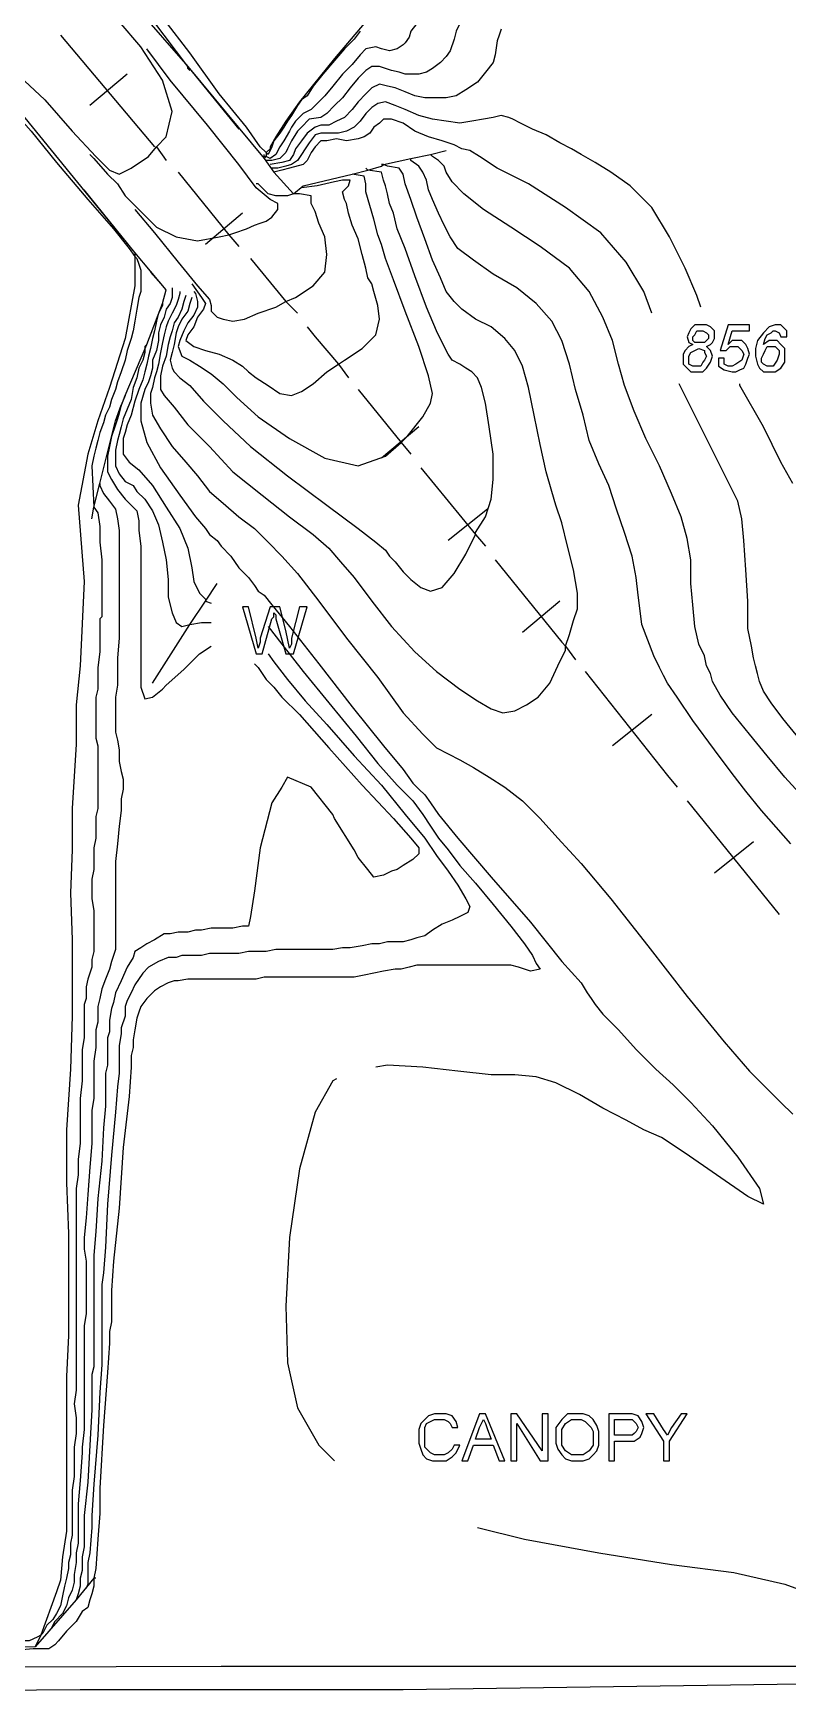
# Model space of a CAD drawing. Header units: feet. Extents: x -3749 to 15459, y 505 to 24761.
# Drawn here: x 9947 to 11489, y 16561 to 19949 of the extents above; entities that cross this region are included whole.
import ezdxf

# ---------------------------------------------------------------- set-up
doc = ezdxf.new("R2010")
doc.units = ezdxf.units.FT
for name, color, linetype in [('Buildings', 2, 'CONTINUOUS'), ('Streets', 4, 'CONTINUOUS'), ('Topo', 7, 'CONTINUOUS'), ('Topo Lines', 6, 'CONTINUOUS'), ('Water', 5, 'CONTINUOUS')]:
    doc.layers.add(name, color=color, linetype=linetype)

msp = doc.modelspace()

# ---------------------------------------------------------------- linework, layer by layer
at = {"layer": 'Buildings'}
for points in [[(10155.2, 20004.9), (10263.2, 19880.9)], [(10003.2, 19944.9), (10195.2, 19716.9)], [(10139.2, 19864.9), (10063.2, 19800.9)], [(10263.2, 19880.9), (10367.2, 19752.9)], [(10199.2, 19716.9), (10219.2, 19688.9)], [(10419.2, 19692.9), (10439.2, 19664.9)], [(10663.2, 19680.9), (10719.2, 19692.9), (10759.2, 19700.9)], [(10719.2, 19692.9), (10759.2, 19700.9)], [(10759.2, 19700.9), (10791.2, 19708.9)], [(10243.2, 19664.9), (10347.2, 19536.9)], [(10439.2, 19664.9), (10479.2, 19620.9)], [(10479.2, 19620.9), (10499.2, 19636.9), (10599.2, 19660.9)], [(10599.2, 19660.9), (10631.2, 19668.9)], [(10631.2, 19668.9), (10659.2, 19676.9), (10663.2, 19680.9)], [(10155.2, 19500.9), (10051.2, 19628.9)], [(10375.2, 19580.9), (10299.2, 19516.9)], [(10347.2, 19536.9), (10367.2, 19512.9)], [(10135.2, 19208.9), (10179.2, 19312.9), (10211.2, 19396.9), (10219.2, 19424.9), (10155.2, 19500.9)], [(10391.2, 19488.9), (10463.2, 19400.9)], [(10179.2, 19312.9), (10211.2, 19396.9), (10219.2, 19424.9), (10187.2, 19460.9)], [(10463.2, 19400.9), (10487.2, 19376.9)], [(10507.2, 19348.9), (10523.2, 19328.9), (10571.2, 19272.9)], [(11295.2, 19312.9), (11287.2, 19308.9), (11279.2, 19300.9), (11275.2, 19292.9), (11275.2, 19280.9), (11275.2, 19272.9), (11283.2, 19264.9), (11291.2, 19256.9), (11299.2, 19256.9), (11315.2, 19256.9), (11323.2, 19264.9), (11331.2, 19276.9), (11335.2, 19288.9), (11331.2, 19300.9), (11323.2, 19308.9), (11331.2, 19312.9), (11335.2, 19316.9), (11339.2, 19324.9), (11339.2, 19328.9), (11339.2, 19340.9), (11331.2, 19348.9), (11323.2, 19352.9), (11311.2, 19352.9), (11299.2, 19352.9), (11291.2, 19344.9), (11287.2, 19336.9), (11283.2, 19328.9), (11287.2, 19316.9), (11295.2, 19312.9)], [(11347.2, 19284.9), (11347.2, 19280.9), (11347.2, 19268.9), (11359.2, 19260.9), (11375.2, 19256.9), (11383.2, 19256.9), (11391.2, 19260.9), (11399.2, 19264.9), (11403.2, 19272.9), (11407.2, 19284.9), (11411.2, 19292.9), (11407.2, 19304.9), (11403.2, 19312.9), (11395.2, 19320.9), (11383.2, 19320.9), (11375.2, 19320.9), (11367.2, 19312.9), (11375.2, 19340.9), (11411.2, 19340.9), (11411.2, 19352.9), (11367.2, 19352.9), (11351.2, 19300.9), (11363.2, 19300.9), (11371.2, 19308.9), (11379.2, 19308.9), (11387.2, 19308.9), (11391.2, 19304.9), (11395.2, 19300.9), (11399.2, 19292.9), (11395.2, 19280.9), (11383.2, 19272.9), (11375.2, 19268.9), (11367.2, 19268.9), (11359.2, 19272.9), (11359.2, 19280.9), (11359.2, 19284.9), (11347.2, 19284.9)], [(11439.2, 19312.9), (11443.2, 19324.9), (11447.2, 19332.9), (11455.2, 19336.9), (11459.2, 19340.9), (11463.2, 19340.9), (11471.2, 19336.9), (11475.2, 19328.9), (11487.2, 19328.9), (11487.2, 19340.9), (11479.2, 19348.9), (11475.2, 19352.9), (11463.2, 19352.9), (11451.2, 19348.9), (11439.2, 19336.9), (11427.2, 19320.9), (11423.2, 19304.9), (11423.2, 19288.9), (11427.2, 19272.9), (11431.2, 19264.9), (11439.2, 19256.9), (11451.2, 19256.9), (11463.2, 19256.9), (11475.2, 19264.9), (11483.2, 19276.9), (11483.2, 19292.9), (11483.2, 19304.9), (11475.2, 19312.9), (11467.2, 19320.9), (11459.2, 19320.9), (11451.2, 19320.9), (11439.2, 19312.9)], [(11295.2, 19328.9), (11299.2, 19332.9), (11303.2, 19340.9), (11315.2, 19340.9), (11323.2, 19336.9), (11327.2, 19332.9), (11327.2, 19328.9), (11327.2, 19324.9), (11323.2, 19320.9), (11319.2, 19316.9), (11311.2, 19316.9), (11299.2, 19316.9), (11295.2, 19320.9), (11295.2, 19328.9)], [(11287.2, 19280.9), (11287.2, 19288.9), (11291.2, 19296.9), (11299.2, 19300.9), (11307.2, 19304.9), (11319.2, 19300.9), (11319.2, 19296.9), (11323.2, 19288.9), (11319.2, 19280.9), (11315.2, 19276.9), (11311.2, 19268.9), (11303.2, 19268.9), (11295.2, 19268.9), (11287.2, 19272.9), (11287.2, 19280.9)], [(11435.2, 19284.9), (11439.2, 19292.9), (11443.2, 19300.9), (11447.2, 19308.9), (11455.2, 19308.9), (11463.2, 19308.9), (11467.2, 19304.9), (11471.2, 19300.9), (11471.2, 19292.9), (11467.2, 19280.9), (11459.2, 19268.9), (11451.2, 19268.9), (11447.2, 19268.9), (11439.2, 19272.9), (11435.2, 19276.9), (11435.2, 19284.9)], [(10571.2, 19272.9), (10591.2, 19244.9)], [(10611.2, 19220.9), (10699.2, 19112.9)], [(10083.2, 19028.9), (10115.2, 19156.9), (10127.2, 19188.9)], [(10735.2, 19144.9), (10659.2, 19080.9)], [(10699.2, 19112.9), (10719.2, 19088.9)], [(10739.2, 19060.9), (10851.2, 18924.9)], [(10071.2, 18980.9), (10083.2, 19028.9)], [(10067.2, 18956.9), (10071.2, 18980.9)], [(10875.2, 18976.9), (10795.2, 18912.9)], [(10851.2, 18924.9), (10871.2, 18900.9)], [(10891.2, 18872.9), (11027.2, 18704.9), (11035.2, 18696.9)], [(10299.2, 18788.9), (10323.2, 18824.9)], [(10191.2, 18620.9), (10267.2, 18740.9), (10299.2, 18788.9)], [(10403.2, 18680.9), (10415.2, 18680.9), (10435.2, 18752.9), (10439.2, 18756.9), (10439.2, 18764.9), (10443.2, 18760.9), (10443.2, 18752.9), (10463.2, 18680.9), (10479.2, 18680.9), (10507.2, 18776.9), (10491.2, 18776.9), (10475.2, 18712.9), (10475.2, 18700.9), (10471.2, 18692.9), (10463.2, 18728.9), (10451.2, 18776.9), (10431.2, 18776.9), (10411.2, 18712.9), (10411.2, 18704.9), (10407.2, 18692.9), (10403.2, 18712.9), (10387.2, 18776.9), (10375.2, 18776.9), (10403.2, 18680.9)], [(11023.2, 18788.9), (10947.2, 18724.9)], [(11035.2, 18696.9), (11055.2, 18668.9)], [(11075.2, 18644.9), (11243.2, 18432.9), (11263.2, 18408.9)], [(10191.2, 18620.9), (10191.2, 18620.9)], [(11211.2, 18556.9), (11131.2, 18492.9)], [(11283.2, 18380.9), (11471.2, 18148.9)], [(11419.2, 18296.9), (11339.2, 18232.9)], [(10807.2, 17064.9), (10803.2, 17056.9), (10795.2, 17048.9), (10787.2, 17044.9), (10775.2, 17044.9), (10767.2, 17044.9), (10759.2, 17048.9), (10755.2, 17052.9), (10747.2, 17060.9), (10747.2, 17080.9), (10747.2, 17100.9), (10751.2, 17108.9), (10759.2, 17112.9), (10767.2, 17116.9), (10779.2, 17116.9), (10787.2, 17116.9), (10795.2, 17112.9), (10799.2, 17108.9), (10803.2, 17100.9), (10815.2, 17100.9), (10811.2, 17112.9), (10803.2, 17124.9), (10791.2, 17128.9), (10779.2, 17128.9), (10767.2, 17128.9), (10755.2, 17124.9), (10747.2, 17116.9), (10739.2, 17108.9), (10735.2, 17096.9), (10735.2, 17080.9), (10735.2, 17068.9), (10739.2, 17056.9), (10743.2, 17044.9), (10751.2, 17036.9), (10763.2, 17032.9), (10779.2, 17032.9), (10791.2, 17032.9), (10803.2, 17040.9), (10811.2, 17048.9), (10819.2, 17064.9), (10807.2, 17064.9)], [(10823.2, 17032.9), (10835.2, 17032.9), (10847.2, 17064.9), (10887.2, 17064.9), (10899.2, 17032.9), (10911.2, 17032.9), (10871.2, 17128.9), (10859.2, 17128.9), (10823.2, 17032.9)], [(10851.2, 17076.9), (10859.2, 17100.9), (10867.2, 17116.9), (10871.2, 17108.9), (10875.2, 17096.9), (10883.2, 17076.9), (10851.2, 17076.9)], [(10923.2, 17032.9), (10935.2, 17032.9), (10935.2, 17108.9), (10983.2, 17032.9), (10999.2, 17032.9), (10999.2, 17128.9), (10987.2, 17128.9), (10987.2, 17052.9), (10935.2, 17128.9), (10923.2, 17128.9), (10923.2, 17032.9)], [(11015.2, 17080.9), (11015.2, 17068.9), (11019.2, 17056.9), (11027.2, 17044.9), (11035.2, 17036.9), (11047.2, 17032.9), (11059.2, 17032.9), (11071.2, 17032.9), (11083.2, 17036.9), (11091.2, 17044.9), (11099.2, 17052.9), (11103.2, 17064.9), (11103.2, 17080.9), (11103.2, 17092.9), (11099.2, 17104.9), (11091.2, 17116.9), (11083.2, 17124.9), (11071.2, 17128.9), (11059.2, 17128.9), (11039.2, 17128.9), (11027.2, 17116.9), (11015.2, 17100.9), (11015.2, 17080.9)], [(11027.2, 17080.9), (11027.2, 17096.9), (11035.2, 17108.9), (11047.2, 17116.9), (11059.2, 17116.9), (11067.2, 17116.9), (11075.2, 17112.9), (11087.2, 17100.9), (11091.2, 17092.9), (11091.2, 17080.9), (11091.2, 17064.9), (11083.2, 17052.9), (11071.2, 17044.9), (11059.2, 17044.9), (11047.2, 17044.9), (11035.2, 17052.9), (11027.2, 17064.9), (11027.2, 17080.9)], [(11123.2, 17032.9), (11135.2, 17032.9), (11135.2, 17072.9), (11159.2, 17072.9), (11175.2, 17072.9), (11187.2, 17080.9), (11191.2, 17088.9), (11195.2, 17100.9), (11191.2, 17112.9), (11183.2, 17124.9), (11171.2, 17128.9), (11167.2, 17128.9), (11159.2, 17128.9), (11123.2, 17128.9), (11123.2, 17032.9)], [(11135.2, 17084.9), (11135.2, 17116.9), (11159.2, 17116.9), (11167.2, 17116.9), (11171.2, 17116.9), (11179.2, 17108.9), (11183.2, 17100.9), (11179.2, 17092.9), (11175.2, 17088.9), (11171.2, 17084.9), (11159.2, 17084.9), (11135.2, 17084.9)], [(11235.2, 17032.9), (11247.2, 17032.9), (11247.2, 17072.9), (11283.2, 17128.9), (11271.2, 17128.9), (11251.2, 17100.9), (11243.2, 17084.9), (11235.2, 17096.9), (11215.2, 17128.9), (11199.2, 17128.9), (11235.2, 17072.9), (11235.2, 17032.9)], [(10071.2, 16792.9), (10035.2, 16748.9)], [(10075.2, 16792.9), (10071.2, 16792.9)], [(10035.2, 16748.9), (9951.2, 16652.9)], [(9951.2, 16652.9), (9823.2, 16648.9), (9775.2, 16644.9), (9767.2, 16660.9)]]:
    msp.add_lwpolyline(points, dxfattribs=at)
at = {"layer": 'Streets'}
for points in [[(11715.2, 16612.9), (10331.2, 16612.9), (9043.2, 16608.9), (8127.2, 16600.9), (8059.2, 16600.9)], [(11731.2, 16576.9), (11515.2, 16576.9), (10703.2, 16564.9), (10043.2, 16564.9), (9507.2, 16560.9), (8963.2, 16564.9), (8539.2, 16568.9), (8159.2, 16564.9)]]:
    msp.add_lwpolyline(points, dxfattribs=at)
at = {"layer": 'Topo', "color": 4}
for points in [[(10155.2, 20004.9), (10263.2, 19880.9)], [(10263.2, 19880.9), (10419.2, 19692.9)], [(10155.2, 19500.9), (9907.2, 19804.9)], [(10419.2, 19692.9), (10439.2, 19664.9)], [(10663.2, 19680.9), (10719.2, 19692.9)], [(10759.2, 19700.9), (10791.2, 19708.9)], [(10439.2, 19664.9), (10479.2, 19620.9)], [(10479.2, 19620.9), (10499.2, 19636.9), (10599.2, 19660.9)], [(10599.2, 19660.9), (10631.2, 19668.9)], [(10631.2, 19668.9), (10659.2, 19676.9), (10663.2, 19680.9)], [(10479.2, 19620.9), (10479.2, 19620.9), (10479.2, 19620.9)], [(10135.2, 19208.9), (10179.2, 19312.9)], [(10083.2, 19028.9), (10115.2, 19156.9), (10135.2, 19208.9)], [(10071.2, 18980.9), (10083.2, 19028.9)], [(10067.2, 18956.9), (10071.2, 18980.9)], [(10071.2, 16792.9), (10035.2, 16748.9)], [(10075.2, 16792.9), (10071.2, 16792.9)], [(10035.2, 16748.9), (9951.2, 16652.9)], [(9951.2, 16652.9), (9823.2, 16648.9)]]:
    msp.add_lwpolyline(points, dxfattribs=at)
at = {"layer": 'Topo Lines'}
for points in [[(10199.2, 19716.9), (10219.2, 19736.9), (10231.2, 19788.9), (10211.2, 19852.9), (10167.2, 19920.9), (10123.2, 19972.9), (10095.2, 20008.9), (10083.2, 20028.9), (10079.2, 20044.9), (10079.2, 20064.9), (10075.2, 20084.9), (10071.2, 20104.9), (10059.2, 20128.9), (10043.2, 20148.9), (10019.2, 20176.9), (9991.2, 20204.9), (9963.2, 20232.9), (9939.2, 20260.9), (9923.2, 20280.9), (9911.2, 20296.9), (9903.2, 20308.9), (9891.2, 20324.9), (9851.2, 20372.9), (9795.2, 20440.9)], [(10823.2, 20304.9), (10823.2, 20292.9), (10823.2, 20268.9), (10823.2, 20256.9), (10823.2, 20236.9), (10827.2, 20204.9), (10827.2, 20156.9), (10831.2, 20104.9), (10831.2, 20056.9), (10831.2, 20024.9), (10831.2, 20008.9), (10827.2, 19984.9), (10819.2, 19968.9), (10811.2, 19952.9), (10807.2, 19936.9), (10799.2, 19912.9), (10791.2, 19900.9), (10779.2, 19888.9), (10763.2, 19876.9), (10751.2, 19868.9), (10735.2, 19864.9), (10723.2, 19864.9), (10719.2, 19864.9)], [(10423.2, 19704.9), (10411.2, 19716.9), (10383.2, 19756.9), (10327.2, 19824.9), (10267.2, 19908.9), (10215.2, 19976.9), (10187.2, 20016.9), (10179.2, 20036.9), (10183.2, 20044.9)], [(10215.2, 19944.9), (10175.2, 19996.9), (10163.2, 20020.9)], [(10751.2, 20008.9), (10743.2, 19992.9), (10735.2, 19980.9), (10731.2, 19968.9), (10719.2, 19952.9), (10715.2, 19940.9), (10707.2, 19928.9)], [(10903.2, 19956.9), (10899.2, 19944.9), (10895.2, 19932.9), (10891.2, 19904.9), (10887.2, 19888.9), (10871.2, 19868.9), (10855.2, 19848.9), (10831.2, 19832.9), (10811.2, 19820.9), (10791.2, 19816.9), (10779.2, 19816.9)], [(9803.2, 19948.9), (9815.2, 19928.9), (9823.2, 19912.9), (9827.2, 19900.9), (9843.2, 19892.9), (9859.2, 19892.9), (9879.2, 19888.9), (9919.2, 19860.9), (9971.2, 19812.9), (10027.2, 19748.9), (10075.2, 19696.9), (10103.2, 19668.9), (10123.2, 19660.9), (10147.2, 19672.9), (10183.2, 19696.9), (10199.2, 19716.9)], [(10263.2, 19880.9), (10215.2, 19944.9)], [(10615.2, 19952.9), (10603.2, 19936.9), (10583.2, 19916.9), (10563.2, 19892.9), (10539.2, 19864.9), (10519.2, 19840.9), (10507.2, 19820.9), (10495.2, 19812.9), (10487.2, 19800.9), (10475.2, 19780.9), (10467.2, 19768.9), (10459.2, 19756.9), (10451.2, 19744.9), (10439.2, 19728.9), (10435.2, 19716.9), (10427.2, 19700.9), (10423.2, 19704.9)], [(10707.2, 19928.9), (10703.2, 19924.9), (10691.2, 19916.9), (10675.2, 19912.9), (10659.2, 19916.9), (10647.2, 19920.9), (10627.2, 19916.9), (10615.2, 19904.9), (10599.2, 19884.9), (10579.2, 19864.9), (10559.2, 19840.9), (10543.2, 19820.9), (10527.2, 19804.9), (10515.2, 19792.9), (10499.2, 19784.9), (10483.2, 19768.9), (10475.2, 19756.9), (10471.2, 19748.9), (10459.2, 19728.9), (10451.2, 19716.9), (10443.2, 19700.9), (10431.2, 19692.9), (10423.2, 19696.9)], [(10347.2, 19536.9), (10359.2, 19540.9), (10383.2, 19548.9), (10399.2, 19556.9), (10411.2, 19560.9), (10423.2, 19564.9), (10435.2, 19572.9), (10447.2, 19588.9), (10447.2, 19600.9), (10431.2, 19608.9), (10403.2, 19632.9), (10367.2, 19680.9), (10303.2, 19760.9), (10227.2, 19852.9), (10179.2, 19916.9)], [(10267.2, 19872.9), (10263.2, 19876.9), (10263.2, 19880.9)], [(10719.2, 19864.9), (10707.2, 19864.9), (10695.2, 19868.9), (10679.2, 19872.9), (10667.2, 19876.9), (10655.2, 19880.9), (10639.2, 19880.9), (10627.2, 19872.9), (10611.2, 19856.9), (10595.2, 19836.9), (10579.2, 19816.9), (10563.2, 19800.9), (10547.2, 19784.9), (10535.2, 19776.9), (10511.2, 19772.9), (10495.2, 19756.9), (10487.2, 19748.9), (10475.2, 19728.9), (10467.2, 19712.9), (10463.2, 19704.9), (10451.2, 19692.9), (10435.2, 19688.9), (10423.2, 19688.9), (10419.2, 19692.9)], [(10779.2, 19816.9), (10771.2, 19816.9), (10747.2, 19816.9), (10727.2, 19820.9), (10707.2, 19828.9), (10687.2, 19836.9), (10671.2, 19840.9), (10655.2, 19844.9), (10639.2, 19836.9), (10627.2, 19824.9), (10611.2, 19808.9), (10599.2, 19792.9), (10583.2, 19776.9), (10567.2, 19768.9), (10551.2, 19760.9), (10535.2, 19760.9), (10523.2, 19756.9), (10507.2, 19744.9), (10495.2, 19728.9), (10483.2, 19712.9), (10479.2, 19700.9), (10471.2, 19688.9), (10455.2, 19684.9), (10431.2, 19680.9), (10431.2, 19680.9)], [(9895.2, 19804.9), (9895.2, 19800.9), (9911.2, 19784.9), (9943.2, 19748.9), (9995.2, 19684.9), (10059.2, 19608.9), (10111.2, 19548.9), (10143.2, 19508.9), (10155.2, 19492.9)], [(11311.2, 19388.9), (11303.2, 19412.9), (11279.2, 19468.9), (11247.2, 19532.9), (11211.2, 19592.9), (11167.2, 19636.9), (11127.2, 19664.9), (11095.2, 19684.9), (11067.2, 19700.9), (11047.2, 19712.9), (11023.2, 19724.9), (10995.2, 19740.9), (10967.2, 19752.9), (10943.2, 19764.9), (10927.2, 19772.9), (10919.2, 19776.9), (10903.2, 19780.9), (10887.2, 19776.9), (10867.2, 19772.9), (10843.2, 19768.9), (10819.2, 19764.9), (10791.2, 19768.9), (10763.2, 19772.9), (10735.2, 19780.9), (10707.2, 19792.9), (10687.2, 19800.9), (10667.2, 19808.9), (10651.2, 19804.9), (10639.2, 19796.9), (10627.2, 19784.9), (10615.2, 19768.9), (10603.2, 19756.9), (10587.2, 19748.9), (10571.2, 19744.9), (10551.2, 19744.9), (10535.2, 19744.9), (10523.2, 19740.9), (10511.2, 19724.9), (10503.2, 19712.9), (10495.2, 19700.9), (10487.2, 19688.9), (10475.2, 19680.9), (10463.2, 19676.9), (10447.2, 19672.9), (10435.2, 19672.9)], [(11195.2, 19420.9), (11159.2, 19480.9), (11107.2, 19540.9), (11035.2, 19592.9), (10959.2, 19640.9), (10895.2, 19672.9), (10859.2, 19696.9), (10839.2, 19708.9), (10823.2, 19712.9), (10807.2, 19720.9), (10783.2, 19728.9), (10755.2, 19736.9), (10727.2, 19748.9), (10703.2, 19764.9), (10679.2, 19772.9), (10663.2, 19772.9), (10655.2, 19764.9), (10643.2, 19756.9), (10635.2, 19744.9), (10623.2, 19736.9), (10611.2, 19732.9), (10587.2, 19728.9), (10567.2, 19732.9), (10547.2, 19728.9), (10535.2, 19728.9), (10523.2, 19716.9), (10515.2, 19704.9), (10507.2, 19688.9), (10499.2, 19680.9), (10471.2, 19672.9), (10455.2, 19668.9), (10439.2, 19664.9)], [(10063.2, 19700.9), (10071.2, 19692.9), (10099.2, 19660.9), (10119.2, 19640.9), (10135.2, 19616.9), (10163.2, 19588.9), (10199.2, 19552.9), (10239.2, 19532.9), (10283.2, 19524.9), (10327.2, 19532.9), (10347.2, 19536.9)], [(10423.2, 19696.9), (10419.2, 19696.9), (10419.2, 19700.9)], [(11495.2, 18292.9), (11435.2, 18360.9), (11403.2, 18400.9), (11375.2, 18436.9), (11339.2, 18484.9), (11295.2, 18544.9), (11263.2, 18592.9), (11243.2, 18620.9), (11235.2, 18636.9), (11227.2, 18652.9), (11215.2, 18676.9), (11203.2, 18708.9), (11191.2, 18740.9), (11187.2, 18768.9), (11183.2, 18800.9), (11179.2, 18836.9), (11171.2, 18880.9), (11155.2, 18928.9), (11139.2, 18976.9), (11123.2, 19024.9), (11103.2, 19068.9), (11083.2, 19116.9), (11071.2, 19168.9), (11055.2, 19220.9), (11043.2, 19272.9), (11027.2, 19320.9), (11007.2, 19360.9), (10975.2, 19396.9), (10935.2, 19428.9), (10887.2, 19456.9), (10847.2, 19484.9), (10815.2, 19508.9), (10799.2, 19532.9), (10787.2, 19556.9), (10775.2, 19580.9), (10763.2, 19608.9), (10755.2, 19628.9), (10751.2, 19648.9), (10743.2, 19664.9), (10735.2, 19676.9), (10719.2, 19688.9), (10719.2, 19692.9), (10719.2, 19692.9)], [(10759.2, 19700.9), (10759.2, 19700.9)], [(11527.2, 18380.9), (11483.2, 18428.9), (11447.2, 18472.9), (11411.2, 18516.9), (11375.2, 18560.9), (11351.2, 18596.9), (11335.2, 18624.9), (11331.2, 18640.9), (11323.2, 18656.9), (11319.2, 18676.9), (11307.2, 18700.9), (11299.2, 18736.9), (11295.2, 18780.9), (11291.2, 18824.9), (11291.2, 18872.9), (11283.2, 18916.9), (11271.2, 18960.9), (11251.2, 19008.9), (11227.2, 19064.9), (11199.2, 19120.9), (11175.2, 19176.9), (11155.2, 19228.9), (11143.2, 19272.9), (11131.2, 19320.9), (11111.2, 19368.9), (11083.2, 19420.9), (11043.2, 19468.9), (10983.2, 19512.9), (10923.2, 19552.9), (10867.2, 19588.9), (10827.2, 19620.9), (10803.2, 19644.9), (10791.2, 19664.9), (10787.2, 19676.9), (10775.2, 19688.9), (10763.2, 19696.9), (10759.2, 19700.9)], [(10439.2, 19664.9), (10439.2, 19664.9)], [(10699.2, 19112.9), (10711.2, 19124.9), (10743.2, 19164.9), (10759.2, 19192.9), (10763.2, 19212.9), (10755.2, 19248.9), (10735.2, 19308.9), (10707.2, 19380.9), (10683.2, 19444.9), (10667.2, 19488.9), (10659.2, 19516.9), (10651.2, 19536.9), (10643.2, 19568.9), (10635.2, 19596.9), (10627.2, 19624.9), (10627.2, 19640.9), (10623.2, 19656.9), (10599.2, 19660.9), (10599.2, 19660.9)], [(10851.2, 18924.9), (10851.2, 18928.9), (10871.2, 18960.9), (10883.2, 18996.9), (10887.2, 19036.9), (10887.2, 19088.9), (10879.2, 19144.9), (10871.2, 19192.9), (10863.2, 19224.9), (10855.2, 19244.9), (10843.2, 19256.9), (10831.2, 19264.9), (10819.2, 19272.9), (10803.2, 19280.9), (10795.2, 19292.9), (10787.2, 19308.9), (10771.2, 19340.9), (10751.2, 19388.9), (10727.2, 19452.9), (10707.2, 19508.9), (10691.2, 19548.9), (10683.2, 19580.9), (10675.2, 19600.9), (10671.2, 19620.9), (10667.2, 19636.9), (10663.2, 19648.9), (10659.2, 19664.9), (10631.2, 19668.9), (10627.2, 19672.9)], [(10663.2, 19680.9), (10659.2, 19680.9)], [(11035.2, 18696.9), (11043.2, 18720.9), (11051.2, 18748.9), (11059.2, 18772.9), (11059.2, 18804.9), (11051.2, 18852.9), (11039.2, 18900.9), (11027.2, 18948.9), (11015.2, 18984.9), (11007.2, 19012.9), (10995.2, 19052.9), (10983.2, 19108.9), (10971.2, 19168.9), (10959.2, 19224.9), (10947.2, 19268.9), (10931.2, 19300.9), (10911.2, 19324.9), (10883.2, 19348.9), (10851.2, 19364.9), (10823.2, 19384.9), (10807.2, 19400.9), (10791.2, 19420.9), (10779.2, 19448.9), (10763.2, 19484.9), (10747.2, 19528.9), (10731.2, 19572.9), (10719.2, 19608.9), (10707.2, 19640.9), (10703.2, 19660.9), (10695.2, 19672.9), (10671.2, 19676.9), (10663.2, 19680.9)], [(10479.2, 19620.9), (10467.2, 19616.9), (10443.2, 19616.9), (10427.2, 19620.9), (10407.2, 19640.9), (10403.2, 19640.9)], [(10463.2, 19400.9), (10483.2, 19408.9), (10519.2, 19432.9), (10543.2, 19460.9), (10547.2, 19496.9), (10543.2, 19532.9), (10531.2, 19560.9), (10523.2, 19584.9), (10515.2, 19600.9), (10515.2, 19616.9), (10491.2, 19620.9), (10479.2, 19620.9)], [(10479.2, 19620.9), (10479.2, 19620.9)], [(10571.2, 19272.9), (10583.2, 19280.9), (10619.2, 19304.9), (10647.2, 19332.9), (10655.2, 19364.9), (10651.2, 19392.9), (10643.2, 19420.9), (10639.2, 19436.9), (10631.2, 19448.9), (10627.2, 19468.9), (10619.2, 19496.9), (10611.2, 19528.9), (10599.2, 19556.9), (10591.2, 19580.9), (10587.2, 19600.9), (10583.2, 19608.9), (10579.2, 19624.9), (10591.2, 19636.9), (10595.2, 19648.9), (10579.2, 19648.9), (10563.2, 19644.9), (10527.2, 19636.9), (10495.2, 19632.9)], [(10155.2, 19588.9), (10195.2, 19540.9), (10243.2, 19480.9), (10283.2, 19432.9), (10307.2, 19404.9), (10311.2, 19392.9), (10311.2, 19380.9), (10323.2, 19368.9), (10335.2, 19364.9), (10355.2, 19360.9), (10379.2, 19364.9), (10407.2, 19376.9), (10443.2, 19388.9), (10463.2, 19400.9)], [(10155.2, 19492.9), (10159.2, 19488.9), (10163.2, 19476.9), (10167.2, 19464.9), (10167.2, 19448.9), (10167.2, 19436.9), (10167.2, 19420.9), (10163.2, 19408.9), (10159.2, 19384.9), (10155.2, 19360.9), (10151.2, 19340.9), (10147.2, 19324.9), (10139.2, 19300.9), (10135.2, 19280.9), (10127.2, 19256.9), (10119.2, 19236.9), (10115.2, 19220.9), (10107.2, 19200.9), (10103.2, 19184.9), (10095.2, 19168.9), (10091.2, 19152.9), (10083.2, 19132.9), (10079.2, 19116.9), (10075.2, 19100.9), (10071.2, 19084.9), (10067.2, 19064.9)], [(10231.2, 19428.9), (10231.2, 19420.9), (10231.2, 19408.9), (10227.2, 19396.9), (10219.2, 19384.9), (10215.2, 19368.9), (10207.2, 19352.9), (10203.2, 19336.9), (10203.2, 19320.9), (10199.2, 19300.9), (10191.2, 19280.9), (10191.2, 19264.9), (10187.2, 19248.9), (10183.2, 19236.9), (10175.2, 19220.9), (10167.2, 19192.9), (10167.2, 19156.9), (10179.2, 19112.9), (10207.2, 19060.9), (10247.2, 19004.9), (10279.2, 18960.9), (10299.2, 18936.9), (10307.2, 18924.9), (10323.2, 18912.9), (10331.2, 18900.9), (10351.2, 18880.9), (10367.2, 18856.9), (10387.2, 18836.9), (10399.2, 18820.9), (10407.2, 18808.9), (10419.2, 18800.9), (10435.2, 18780.9), (10471.2, 18736.9), (10531.2, 18660.9), (10599.2, 18572.9), (10663.2, 18492.9), (10703.2, 18444.9), (10723.2, 18416.9), (10735.2, 18404.9), (10747.2, 18392.9), (10759.2, 18376.9), (10775.2, 18352.9), (10815.2, 18304.9), (10883.2, 18224.9), (10963.2, 18132.9), (11027.2, 18052.9), (11067.2, 18008.9), (11079.2, 17988.9), (11087.2, 17976.9), (11095.2, 17964.9), (11111.2, 17944.9), (11143.2, 17912.9), (11179.2, 17872.9), (11219.2, 17832.9), (11255.2, 17800.9), (11291.2, 17764.9), (11335.2, 17716.9)], [(10247.2, 19420.9), (10247.2, 19416.9), (10243.2, 19404.9), (10239.2, 19392.9), (10231.2, 19376.9), (10223.2, 19360.9), (10219.2, 19348.9), (10215.2, 19332.9), (10211.2, 19316.9), (10207.2, 19296.9), (10203.2, 19272.9), (10199.2, 19256.9), (10195.2, 19244.9), (10191.2, 19224.9), (10187.2, 19212.9), (10187.2, 19192.9), (10191.2, 19168.9), (10207.2, 19140.9), (10231.2, 19104.9), (10259.2, 19072.9), (10283.2, 19044.9), (10307.2, 19012.9), (10335.2, 18988.9), (10367.2, 18960.9), (10399.2, 18936.9), (10427.2, 18908.9), (10455.2, 18880.9), (10487.2, 18844.9), (10531.2, 18788.9), (10587.2, 18712.9), (10651.2, 18632.9), (10703.2, 18560.9), (10743.2, 18516.9), (10771.2, 18488.9), (10795.2, 18476.9), (10819.2, 18464.9), (10847.2, 18448.9), (10879.2, 18428.9), (10911.2, 18408.9), (10947.2, 18380.9), (10983.2, 18344.9), (11019.2, 18304.9), (11067.2, 18252.9), (11127.2, 18180.9), (11203.2, 18084.9), (11283.2, 17980.9), (11359.2, 17888.9), (11411.2, 17828.9), (11447.2, 17792.9), (11475.2, 17764.9), (11499.2, 17740.9)], [(10275.2, 19420.9), (10279.2, 19416.9), (10283.2, 19400.9), (10283.2, 19388.9), (10275.2, 19372.9), (10263.2, 19356.9), (10255.2, 19340.9), (10247.2, 19320.9), (10243.2, 19308.9), (10251.2, 19288.9), (10267.2, 19280.9), (10287.2, 19268.9), (10311.2, 19252.9), (10335.2, 19232.9), (10363.2, 19204.9), (10407.2, 19164.9), (10471.2, 19120.9), (10543.2, 19080.9), (10611.2, 19064.9), (10667.2, 19084.9), (10699.2, 19112.9)], [(10271.2, 19436.9), (10291.2, 19408.9), (10299.2, 19396.9), (10295.2, 19384.9), (10283.2, 19368.9), (10275.2, 19348.9), (10263.2, 19332.9), (10259.2, 19320.9), (10275.2, 19308.9), (10299.2, 19300.9), (10327.2, 19292.9), (10355.2, 19280.9), (10375.2, 19268.9), (10387.2, 19256.9), (10403.2, 19244.9), (10427.2, 19228.9), (10451.2, 19212.9), (10475.2, 19208.9), (10495.2, 19216.9)], [(11211.2, 19376.9), (11195.2, 19420.9)], [(10211.2, 19396.9), (10211.2, 19392.9), (10203.2, 19376.9), (10199.2, 19360.9), (10195.2, 19340.9), (10191.2, 19324.9), (10187.2, 19304.9), (10183.2, 19288.9), (10179.2, 19272.9), (10175.2, 19256.9), (10171.2, 19240.9), (10163.2, 19220.9), (10155.2, 19196.9), (10147.2, 19168.9), (10139.2, 19148.9), (10135.2, 19132.9), (10131.2, 19120.9), (10131.2, 19104.9), (10131.2, 19088.9), (10143.2, 19072.9), (10163.2, 19056.9), (10191.2, 19024.9), (10219.2, 18980.9), (10247.2, 18936.9), (10263.2, 18896.9), (10271.2, 18856.9), (10275.2, 18828.9), (10287.2, 18804.9), (10299.2, 18792.9), (10299.2, 18788.9)], [(10259.2, 19412.9), (10255.2, 19400.9), (10251.2, 19384.9), (10243.2, 19368.9), (10235.2, 19356.9), (10231.2, 19340.9), (10227.2, 19328.9), (10223.2, 19312.9), (10219.2, 19288.9), (10211.2, 19268.9), (10207.2, 19248.9), (10207.2, 19232.9), (10207.2, 19220.9), (10215.2, 19208.9), (10235.2, 19184.9), (10263.2, 19148.9), (10307.2, 19104.9), (10355.2, 19052.9), (10415.2, 19004.9), (10471.2, 18960.9), (10519.2, 18924.9), (10551.2, 18896.9), (10575.2, 18868.9), (10603.2, 18836.9), (10639.2, 18788.9), (10679.2, 18736.9), (10727.2, 18684.9), (10771.2, 18644.9), (10819.2, 18608.9), (10855.2, 18584.9), (10883.2, 18568.9), (10907.2, 18560.9), (10931.2, 18564.9), (10955.2, 18576.9), (10979.2, 18592.9), (11003.2, 18620.9), (11019.2, 18656.9), (11035.2, 18688.9), (11035.2, 18696.9)], [(10271.2, 19408.9), (10267.2, 19396.9), (10263.2, 19380.9), (10251.2, 19364.9), (10243.2, 19348.9), (10239.2, 19336.9), (10235.2, 19312.9), (10231.2, 19296.9), (10227.2, 19280.9), (10231.2, 19264.9), (10235.2, 19256.9), (10247.2, 19244.9), (10267.2, 19228.9), (10295.2, 19196.9), (10335.2, 19156.9), (10391.2, 19104.9), (10467.2, 19044.9), (10547.2, 18984.9), (10611.2, 18936.9), (10647.2, 18908.9), (10667.2, 18892.9)], [(10179.2, 19312.9), (10175.2, 19308.9), (10175.2, 19296.9), (10171.2, 19280.9), (10163.2, 19264.9), (10159.2, 19244.9), (10151.2, 19224.9), (10147.2, 19200.9), (10139.2, 19180.9), (10131.2, 19160.9), (10127.2, 19144.9), (10123.2, 19128.9), (10119.2, 19116.9), (10115.2, 19096.9), (10115.2, 19076.9), (10115.2, 19064.9), (10123.2, 19048.9), (10135.2, 19032.9), (10151.2, 19024.9), (10159.2, 19012.9), (10175.2, 18996.9), (10191.2, 18972.9), (10203.2, 18944.9), (10211.2, 18908.9), (10219.2, 18872.9), (10223.2, 18832.9), (10223.2, 18796.9), (10231.2, 18764.9), (10239.2, 18744.9)], [(10179.2, 19312.9), (10179.2, 19312.9)], [(10495.2, 19216.9), (10519.2, 19232.9), (10547.2, 19256.9), (10571.2, 19272.9)], [(11515.2, 18504.9), (11479.2, 18548.9), (11455.2, 18580.9), (11439.2, 18604.9), (11431.2, 18624.9), (11427.2, 18640.9), (11423.2, 18656.9), (11419.2, 18672.9), (11415.2, 18696.9), (11407.2, 18732.9), (11407.2, 18788.9), (11403.2, 18852.9), (11399.2, 18912.9), (11395.2, 18956.9), (11387.2, 18992.9), (11363.2, 19040.9), (11331.2, 19104.9), (11295.2, 19176.9), (11267.2, 19232.9)], [(11499.2, 19028.9), (11475.2, 19072.9), (11439.2, 19144.9), (11391.2, 19228.9), (11391.2, 19232.9)], [(10135.2, 19208.9), (10127.2, 19188.9), (10123.2, 19172.9), (10119.2, 19160.9), (10115.2, 19148.9), (10107.2, 19124.9), (10103.2, 19104.9), (10099.2, 19084.9), (10099.2, 19064.9), (10099.2, 19052.9), (10107.2, 19036.9), (10119.2, 19016.9), (10135.2, 18996.9), (10147.2, 18984.9), (10159.2, 18972.9), (10163.2, 18952.9), (10163.2, 18932.9), (10167.2, 18900.9), (10167.2, 18852.9), (10167.2, 18784.9), (10167.2, 18716.9), (10167.2, 18656.9)], [(10135.2, 19208.9), (10135.2, 19208.9)], [(10067.2, 19064.9), (10071.2, 18980.9), (10071.2, 18980.9)], [(10083.2, 19028.9), (10083.2, 19024.9), (10091.2, 19008.9), (10103.2, 18992.9), (10115.2, 18976.9), (10119.2, 18956.9), (10123.2, 18932.9), (10123.2, 18892.9), (10123.2, 18836.9), (10123.2, 18772.9), (10123.2, 18744.9)], [(10083.2, 19028.9), (10083.2, 19028.9)], [(10071.2, 18980.9), (10079.2, 18968.9), (10083.2, 18940.9), (10083.2, 18908.9), (10087.2, 18872.9), (10087.2, 18836.9), (10087.2, 18796.9), (10087.2, 18756.9), (10083.2, 18752.9)], [(10667.2, 18892.9), (10675.2, 18880.9), (10687.2, 18868.9), (10703.2, 18848.9), (10719.2, 18832.9), (10739.2, 18816.9), (10759.2, 18808.9), (10783.2, 18816.9), (10807.2, 18844.9), (10831.2, 18884.9), (10851.2, 18924.9)], [(10299.2, 18788.9), (10311.2, 18784.9)], [(10083.2, 18752.9), (10083.2, 18720.9), (10083.2, 18684.9), (10079.2, 18652.9), (10079.2, 18628.9), (10079.2, 18608.9), (10075.2, 18592.9), (10075.2, 18576.9), (10075.2, 18552.9), (10075.2, 18540.9), (10075.2, 18524.9), (10075.2, 18508.9), (10079.2, 18492.9), (10079.2, 18476.9), (10079.2, 18456.9), (10079.2, 18436.9), (10079.2, 18412.9), (10079.2, 18388.9), (10079.2, 18364.9), (10075.2, 18348.9), (10075.2, 18328.9), (10075.2, 18304.9), (10071.2, 18284.9), (10071.2, 18260.9), (10071.2, 18240.9), (10067.2, 18220.9), (10067.2, 18200.9), (10067.2, 18180.9), (10071.2, 18156.9), (10071.2, 18140.9), (10071.2, 18120.9), (10071.2, 18104.9), (10071.2, 18088.9), (10071.2, 18072.9), (10067.2, 18056.9), (10067.2, 18040.9), (10063.2, 18028.9), (10059.2, 18016.9), (10055.2, 18000.9), (10055.2, 17984.9), (10055.2, 17976.9)], [(10123.2, 18744.9), (10123.2, 18712.9), (10119.2, 18672.9), (10119.2, 18648.9), (10119.2, 18632.9), (10119.2, 18616.9), (10115.2, 18592.9), (10115.2, 18576.9), (10115.2, 18560.9), (10115.2, 18548.9), (10115.2, 18532.9), (10115.2, 18520.9), (10119.2, 18504.9), (10123.2, 18484.9), (10123.2, 18460.9), (10127.2, 18440.9), (10131.2, 18424.9), (10131.2, 18404.9), (10127.2, 18384.9), (10127.2, 18360.9), (10123.2, 18328.9), (10119.2, 18292.9), (10115.2, 18256.9), (10115.2, 18232.9), (10115.2, 18216.9), (10115.2, 18196.9), (10115.2, 18184.9), (10115.2, 18164.9), (10115.2, 18144.9), (10115.2, 18116.9), (10115.2, 18096.9), (10115.2, 18076.9), (10111.2, 18064.9), (10107.2, 18052.9), (10103.2, 18036.9), (10095.2, 18016.9), (10087.2, 17996.9), (10083.2, 17976.9), (10079.2, 17960.9), (10079.2, 17948.9), (10079.2, 17928.9), (10075.2, 17912.9), (10075.2, 17896.9), (10075.2, 17876.9)], [(10239.2, 18744.9), (10251.2, 18736.9), (10267.2, 18740.9)], [(10267.2, 18740.9), (10291.2, 18744.9), (10311.2, 18744.9)], [(10427.2, 18736.9), (10455.2, 18700.9), (10499.2, 18644.9), (10551.2, 18580.9), (10607.2, 18512.9), (10651.2, 18456.9), (10691.2, 18412.9), (10723.2, 18380.9), (10743.2, 18352.9), (10759.2, 18328.9), (10775.2, 18304.9), (10795.2, 18280.9), (10819.2, 18248.9), (10851.2, 18212.9), (10887.2, 18168.9), (10923.2, 18124.9), (10951.2, 18088.9), (10967.2, 18064.9), (10975.2, 18048.9), (10983.2, 18036.9), (10963.2, 18032.9), (10951.2, 18036.9), (10939.2, 18040.9), (10923.2, 18044.9), (10907.2, 18044.9), (10895.2, 18044.9), (10879.2, 18044.9), (10855.2, 18044.9)], [(10211.2, 18608.9), (10219.2, 18616.9), (10255.2, 18648.9), (10287.2, 18680.9), (10311.2, 18696.9)], [(10427.2, 18680.9), (10439.2, 18664.9), (10467.2, 18628.9), (10503.2, 18584.9), (10547.2, 18536.9), (10603.2, 18472.9), (10659.2, 18412.9), (10707.2, 18352.9), (10747.2, 18304.9), (10771.2, 18268.9), (10795.2, 18236.9), (10815.2, 18208.9), (10831.2, 18180.9), (10839.2, 18164.9), (10835.2, 18152.9), (10819.2, 18144.9), (10803.2, 18136.9), (10783.2, 18128.9), (10763.2, 18116.9), (10747.2, 18104.9), (10731.2, 18100.9), (10719.2, 18096.9), (10703.2, 18092.9), (10687.2, 18092.9), (10671.2, 18092.9), (10655.2, 18088.9), (10639.2, 18088.9), (10619.2, 18084.9), (10595.2, 18080.9), (10579.2, 18080.9), (10559.2, 18076.9), (10539.2, 18076.9), (10523.2, 18076.9), (10507.2, 18076.9), (10491.2, 18076.9), (10479.2, 18076.9), (10463.2, 18076.9), (10443.2, 18076.9), (10423.2, 18072.9), (10403.2, 18072.9), (10387.2, 18072.9), (10367.2, 18068.9), (10347.2, 18068.9), (10327.2, 18068.9), (10307.2, 18068.9), (10291.2, 18064.9), (10267.2, 18064.9), (10263.2, 18064.9)], [(10167.2, 18656.9), (10167.2, 18652.9), (10167.2, 18612.9), (10175.2, 18588.9), (10191.2, 18592.9), (10211.2, 18608.9)], [(10399.2, 18660.9), (10407.2, 18652.9), (10423.2, 18628.9), (10439.2, 18612.9), (10455.2, 18592.9), (10491.2, 18556.9), (10551.2, 18488.9), (10619.2, 18412.9), (10683.2, 18344.9), (10719.2, 18304.9), (10735.2, 18284.9), (10735.2, 18272.9), (10723.2, 18260.9), (10703.2, 18248.9), (10691.2, 18240.9), (10679.2, 18236.9), (10663.2, 18228.9), (10643.2, 18224.9), (10631.2, 18240.9), (10611.2, 18264.9)], [(10455.2, 18408.9), (10435.2, 18376.9), (10411.2, 18284.9), (10399.2, 18196.9), (10391.2, 18144.9), (10387.2, 18124.9), (10375.2, 18124.9), (10355.2, 18120.9), (10339.2, 18120.9), (10323.2, 18120.9), (10311.2, 18120.9), (10291.2, 18116.9), (10279.2, 18116.9), (10263.2, 18112.9), (10243.2, 18112.9), (10227.2, 18108.9), (10215.2, 18108.9), (10195.2, 18096.9), (10179.2, 18088.9), (10167.2, 18080.9), (10155.2, 18072.9), (10151.2, 18060.9), (10139.2, 18040.9), (10127.2, 18012.9), (10115.2, 17988.9)], [(10559.2, 18352.9), (10515.2, 18408.9), (10467.2, 18428.9), (10455.2, 18408.9)], [(10611.2, 18264.9), (10603.2, 18280.9), (10563.2, 18344.9), (10559.2, 18352.9)], [(10263.2, 18064.9), (10251.2, 18064.9), (10239.2, 18060.9), (10223.2, 18060.9), (10203.2, 18052.9), (10183.2, 18040.9), (10171.2, 18028.9), (10155.2, 18004.9), (10147.2, 17988.9), (10139.2, 17972.9), (10135.2, 17960.9), (10135.2, 17940.9), (10127.2, 17916.9), (10127.2, 17904.9), (10123.2, 17880.9), (10123.2, 17860.9), (10123.2, 17836.9), (10123.2, 17824.9), (10119.2, 17796.9), (10115.2, 17744.9), (10107.2, 17656.9), (10099.2, 17556.9), (10095.2, 17468.9), (10091.2, 17416.9), (10087.2, 17392.9), (10087.2, 17372.9), (10087.2, 17352.9), (10087.2, 17332.9), (10087.2, 17308.9), (10087.2, 17292.9), (10087.2, 17276.9), (10087.2, 17252.9), (10087.2, 17228.9), (10083.2, 17172.9), (10079.2, 17084.9), (10071.2, 16984.9), (10067.2, 16920.9)], [(10855.2, 18044.9), (10831.2, 18044.9), (10803.2, 18044.9), (10775.2, 18044.9), (10751.2, 18044.9), (10731.2, 18044.9), (10715.2, 18040.9), (10699.2, 18036.9), (10687.2, 18036.9), (10663.2, 18032.9), (10643.2, 18028.9), (10623.2, 18024.9), (10603.2, 18020.9), (10591.2, 18020.9), (10571.2, 18020.9), (10539.2, 18020.9), (10507.2, 18020.9), (10475.2, 18020.9), (10459.2, 18020.9), (10439.2, 18020.9), (10419.2, 18020.9), (10403.2, 18016.9), (10387.2, 18016.9), (10371.2, 18016.9), (10355.2, 18016.9), (10343.2, 18016.9), (10327.2, 18016.9), (10307.2, 18016.9), (10291.2, 18016.9), (10279.2, 18016.9), (10263.2, 18016.9), (10243.2, 18012.9), (10235.2, 18012.9)], [(10235.2, 18012.9), (10223.2, 18008.9), (10207.2, 18000.9), (10195.2, 17992.9), (10179.2, 17976.9), (10167.2, 17960.9), (10163.2, 17948.9), (10159.2, 17936.9), (10155.2, 17912.9), (10151.2, 17892.9), (10151.2, 17876.9), (10147.2, 17860.9), (10147.2, 17836.9), (10143.2, 17776.9), (10131.2, 17672.9), (10123.2, 17548.9), (10111.2, 17440.9), (10107.2, 17380.9), (10107.2, 17356.9), (10107.2, 17340.9), (10107.2, 17328.9), (10107.2, 17316.9), (10103.2, 17296.9), (10103.2, 17272.9), (10099.2, 17212.9), (10091.2, 17104.9), (10083.2, 16976.9), (10083.2, 16924.9)], [(10055.2, 17976.9), (10051.2, 17964.9), (10051.2, 17952.9), (10051.2, 17932.9), (10051.2, 17920.9), (10051.2, 17896.9), (10047.2, 17872.9), (10047.2, 17840.9), (10047.2, 17808.9), (10043.2, 17772.9), (10043.2, 17740.9), (10043.2, 17708.9), (10043.2, 17680.9), (10039.2, 17648.9), (10039.2, 17616.9), (10035.2, 17588.9), (10035.2, 17556.9), (10035.2, 17528.9), (10035.2, 17500.9), (10035.2, 17472.9), (10035.2, 17448.9), (10035.2, 17420.9), (10035.2, 17396.9), (10035.2, 17364.9), (10035.2, 17332.9), (10035.2, 17304.9), (10035.2, 17276.9), (10035.2, 17248.9), (10035.2, 17224.9), (10035.2, 17200.9), (10035.2, 17176.9), (10031.2, 17148.9), (10035.2, 17120.9), (10035.2, 17088.9), (10031.2, 17060.9), (10031.2, 17028.9), (10031.2, 17000.9), (10027.2, 16972.9), (10027.2, 16948.9), (10027.2, 16928.9), (10027.2, 16908.9), (10027.2, 16892.9), (10027.2, 16880.9), (10023.2, 16864.9), (10023.2, 16852.9), (10023.2, 16840.9), (10019.2, 16824.9), (10019.2, 16812.9), (10015.2, 16792.9), (10011.2, 16776.9)], [(10115.2, 17988.9), (10111.2, 17968.9), (10107.2, 17956.9), (10103.2, 17932.9), (10103.2, 17908.9), (10099.2, 17896.9), (10099.2, 17880.9), (10099.2, 17860.9), (10099.2, 17840.9), (10095.2, 17824.9), (10095.2, 17804.9), (10095.2, 17784.9), (10095.2, 17756.9), (10091.2, 17712.9), (10087.2, 17644.9), (10079.2, 17568.9), (10075.2, 17500.9), (10071.2, 17452.9), (10071.2, 17428.9), (10071.2, 17412.9), (10071.2, 17396.9), (10071.2, 17380.9), (10071.2, 17368.9), (10071.2, 17348.9), (10071.2, 17332.9), (10071.2, 17312.9), (10071.2, 17300.9), (10071.2, 17284.9), (10071.2, 17268.9), (10071.2, 17256.9), (10071.2, 17240.9), (10071.2, 17224.9), (10067.2, 17208.9), (10067.2, 17180.9), (10067.2, 17136.9), (10063.2, 17064.9), (10059.2, 16988.9), (10051.2, 16920.9), (10051.2, 16920.9)], [(10075.2, 17876.9), (10071.2, 17848.9), (10071.2, 17824.9), (10071.2, 17800.9), (10071.2, 17772.9), (10067.2, 17748.9), (10067.2, 17720.9), (10067.2, 17680.9), (10063.2, 17632.9), (10059.2, 17576.9), (10055.2, 17528.9), (10051.2, 17488.9), (10051.2, 17464.9), (10055.2, 17440.9), (10055.2, 17420.9), (10055.2, 17400.9), (10055.2, 17380.9), (10055.2, 17356.9), (10055.2, 17332.9), (10051.2, 17308.9), (10051.2, 17288.9), (10051.2, 17268.9), (10051.2, 17248.9), (10051.2, 17228.9), (10051.2, 17208.9), (10051.2, 17188.9), (10051.2, 17164.9), (10051.2, 17136.9), (10051.2, 17096.9), (10047.2, 17060.9)], [(11335.2, 17716.9), (11387.2, 17652.9), (11431.2, 17588.9), (11439.2, 17556.9), (11407.2, 17572.9), (11343.2, 17616.9), (11279.2, 17660.9), (11231.2, 17692.9), (11195.2, 17708.9), (11159.2, 17728.9), (11111.2, 17752.9), (11063.2, 17780.9), (11015.2, 17804.9), (10975.2, 17816.9), (10931.2, 17820.9), (10883.2, 17820.9), (10815.2, 17828.9), (10743.2, 17836.9), (10671.2, 17840.9), (10647.2, 17836.9)], [(10567.2, 17812.9), (10559.2, 17808.9), (10523.2, 17744.9), (10491.2, 17628.9), (10471.2, 17488.9), (10463.2, 17348.9), (10467.2, 17232.9), (10487.2, 17140.9), (10531.2, 17064.9), (10563.2, 17032.9)], [(10047.2, 17060.9), (10047.2, 17048.9), (10043.2, 16992.9), (10039.2, 16944.9), (10039.2, 16912.9), (10039.2, 16892.9), (10039.2, 16876.9), (10039.2, 16864.9), (10035.2, 16844.9), (10035.2, 16824.9), (10031.2, 16800.9), (10031.2, 16784.9), (10027.2, 16768.9), (10019.2, 16752.9), (10015.2, 16736.9), (10007.2, 16720.9), (9991.2, 16704.9), (9983.2, 16688.9), (9979.2, 16684.9)], [(10051.2, 16920.9), (10051.2, 16880.9), (10051.2, 16856.9), (10047.2, 16836.9), (10047.2, 16820.9), (10047.2, 16808.9), (10043.2, 16792.9), (10043.2, 16776.9), (10039.2, 16760.9), (10035.2, 16748.9), (10035.2, 16748.9)], [(10067.2, 16920.9), (10067.2, 16896.9), (10063.2, 16844.9), (10059.2, 16824.9), (10059.2, 16808.9), (10059.2, 16796.9), (10059.2, 16780.9), (10055.2, 16772.9)], [(10083.2, 16924.9), (10079.2, 16872.9), (10075.2, 16812.9), (10071.2, 16792.9)], [(10855.2, 16896.9), (10951.2, 16872.9), (11103.2, 16844.9), (11251.2, 16820.9), (11379.2, 16804.9), (11483.2, 16780.9), (11571.2, 16748.9), (11635.2, 16704.9), (11683.2, 16652.9), (11715.2, 16612.9)], [(10071.2, 16792.9), (10071.2, 16788.9), (10071.2, 16776.9), (10067.2, 16760.9), (10063.2, 16748.9), (10059.2, 16732.9), (10047.2, 16724.9), (10035.2, 16704.9), (10015.2, 16684.9), (9999.2, 16664.9), (9991.2, 16656.9), (9979.2, 16648.9), (9947.2, 16648.9), (9903.2, 16644.9), (9851.2, 16644.9), (9807.2, 16644.9), (9783.2, 16644.9), (9771.2, 16644.9), (9767.2, 16660.9)], [(10011.2, 16776.9), (10007.2, 16756.9), (10003.2, 16736.9), (9995.2, 16720.9), (9987.2, 16708.9), (9975.2, 16696.9), (9967.2, 16680.9), (9963.2, 16676.9)], [(9963.2, 16676.9), (9955.2, 16672.9), (9939.2, 16664.9), (9927.2, 16664.9), (9907.2, 16664.9), (9887.2, 16660.9), (9863.2, 16664.9), (9847.2, 16668.9), (9839.2, 16676.9), (9831.2, 16692.9), (9823.2, 16704.9)]]:
    msp.add_lwpolyline(points, dxfattribs=at)
at = {"layer": 'Water'}
for points in [[(10703.2, 21572.9), (10679.2, 21512.9), (10703.2, 21064.9), (10691.2, 20728.9), (10687.2, 20624.9), (10695.2, 20476.9), (10695.2, 20344.9), (10695.2, 20256.9), (10691.2, 20160.9), (10679.2, 20080.9), (10659.2, 20020.9), (10623.2, 19968.9), (10563.2, 19896.9), (10491.2, 19808.9), (10463.2, 19768.9), (10443.2, 19736.9), (10431.2, 19716.9), (10431.2, 19712.9), (10423.2, 19704.9)], [(10423.2, 19696.9), (10419.2, 19692.9)], [(10423.2, 19704.9), (10423.2, 19696.9)], [(10155.2, 19492.9), (10155.2, 19472.9), (10155.2, 19432.9), (10135.2, 19324.9), (10103.2, 19224.9), (10079.2, 19156.9), (10059.2, 19088.9), (10039.2, 18984.9), (10051.2, 18828.9), (10043.2, 18656.9), (10035.2, 18576.9), (10035.2, 18496.9), (10027.2, 18364.9), (10027.2, 18280.9), (10023.2, 18192.9), (10027.2, 18096.9), (10027.2, 18020.9), (10027.2, 17940.9), (10023.2, 17832.9), (10015.2, 17708.9), (10015.2, 17600.9), (10019.2, 17496.9), (10019.2, 17416.9), (10019.2, 17288.9), (10015.2, 17204.9), (10015.2, 17112.9), (10015.2, 17004.9), (10015.2, 16936.9), (10015.2, 16888.9), (10007.2, 16836.9), (10003.2, 16788.9), (9995.2, 16764.9), (9963.2, 16676.9)], [(10155.2, 19500.9), (10155.2, 19492.9)], [(9963.2, 16676.9), (9951.2, 16652.9)]]:
    msp.add_lwpolyline(points, dxfattribs=at)

doc.saveas('drawing.dxf')
